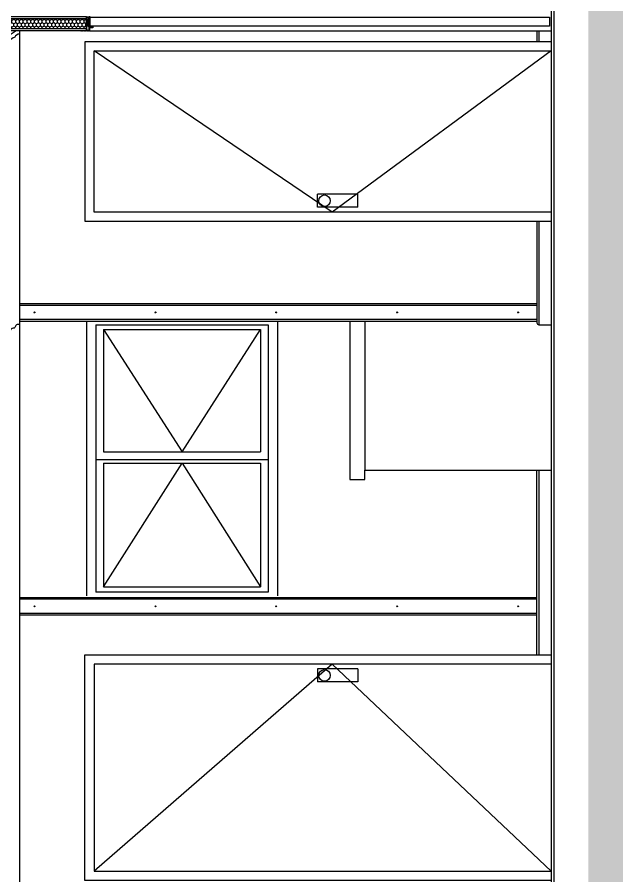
# Model space of a CAD drawing. Header units: inches. Extents: x 203 to 1065, y -1127 to 921.
# Drawn here: x 358.301 to 360.906, y 843.826 to 847.557 of the extents above; entities that cross this region are included whole.
import ezdxf

# ---------------------------------------------------------------- set-up
doc = ezdxf.new("R2010")
doc.units = ezdxf.units.IN
doc.header["$MEASUREMENT"] = 0
doc.linetypes.add('CONTINUA', pattern=[0])
for name, color, linetype in [('1-PLATEA', 3, 'Continuous'), ('CORTE MUROS', 4, 'CONTINUA'), ('CORTE PERFILES Y CERCHA', 3, 'CONTINUA'), ('CORTE PROY', 8, 'CONTINUA')]:
    doc.layers.add(name, color=color, linetype=linetype)

msp = doc.modelspace()

# ---------------------------------------------------------------- hatches: boundary and pattern name
at = {"linetype": 'ByBlock', "true_color": 0x139b48}
h = msp.add_hatch(color=114, dxfattribs=at)
h.dxf.hatch_style = 1
h.paths.add_polyline_path([(363.9322, 908.3504), (361.9322, 908.3504), (361.7822, 904.5916), (361.7822, 892.8156), (361.3322, 890.388), (361.3322, 878.612), (361.032, 864.9255), (361.032, 855.6775), (360.7822, 850.8905), (360.7822, 841.6425), (360.1822, 838.0559), (363.9322, 838.0559)])
at = {"layer": 'CORTE MUROS'}
h = msp.add_hatch(dxfattribs=at)
h.set_pattern_fill('HONEY', color=251, scale=0.003, angle=90, style=0)
h.set_pattern_definition([(90, (1578.890811, -1709.515493), (-0.008248891935, 0.0142875), [0.009525, -0.01905]), (210, (1578.890811, -1709.515493), (-0.00824889199, -0.014287499969), [0.009525, -0.01905]), (150, (1578.890811, -1709.515493), (-0.016497783924, 3.1e-11), [-0.01905, 0.009525])])
h.paths.add_polyline_path([(358.2232, 847.5065), (358.2232, 847.5505), (358.6018, 847.5505), (358.6018, 847.5065)])

# ---------------------------------------------------------------- linework, layer by layer
msp.add_circle((359.4347, 846.2175), 5.2552)
at = {"layer": '1-PLATEA', "color": 4}
msp.add_line((360.6322, 850.0885), (360.6322, 842.4405), dxfattribs=at)
at = {"layer": 'CORTE MUROS', "color": 7}
msp.add_line((358.6018, 847.5505), (358.6018, 847.5065), dxfattribs=at)
at = {"layer": 'CORTE MUROS'}
msp.add_lwpolyline([(358.2232, 847.4985), (358.6018, 847.4985), (358.6018, 847.5585), (358.2232, 847.5585)], dxfattribs=at)
at = {"layer": 'CORTE MUROS', "color": 7}
for points in [[(358.6018, 847.5505), (358.2232, 847.5505)], [(358.6018, 847.5065), (358.2232, 847.5065)]]:
    msp.add_lwpolyline(points, dxfattribs=at)
at = {"layer": 'CORTE PERFILES Y CERCHA', "color": 4}
msp.add_line((360.6212, 850.0325), (360.6212, 842.4985), dxfattribs=at)
at = {"layer": 'CORTE PERFILES Y CERCHA'}
for points in [[(358.6107, 847.56), (358.6107, 847.5562), (358.6102, 847.5557), (358.6107, 847.5552), (358.6102, 847.5547), (358.6107, 847.5542), (358.6102, 847.5537), (358.6107, 847.5532), (358.6102, 847.5527), (358.6107, 847.5522), (358.6102, 847.5517), (358.6107, 847.5512), (358.6102, 847.5507), (358.6107, 847.5502), (358.6102, 847.5497), (358.6107, 847.5492), (358.6102, 847.5487), (358.6107, 847.5482), (358.6102, 847.5477), (358.6107, 847.5472), (358.6102, 847.5467), (358.6107, 847.5462), (358.6102, 847.5457), (358.6107, 847.5452), (358.6102, 847.5447), (358.6107, 847.5442), (358.6107, 847.5342), (358.6102, 847.5337), (358.6107, 847.5332), (358.6102, 847.5327), (358.6107, 847.5322), (358.6102, 847.5317), (358.6107, 847.5312), (358.6102, 847.5307), (358.6107, 847.5302), (358.6102, 847.5297), (358.6107, 847.5292), (358.6102, 847.5287), (358.6107, 847.5282), (358.6102, 847.5277), (358.6107, 847.5272), (358.6102, 847.5267), (358.6107, 847.5262), (358.6102, 847.5257), (358.6107, 847.5252), (358.6102, 847.5247), (358.6107, 847.5242), (358.6102, 847.5237), (358.6107, 847.5232), (358.6102, 847.5227), (358.6107, 847.5222), (358.6107, 847.5184), (358.6137, 847.5184), (358.6137, 847.5217, -0.414214), (358.6147, 847.5227), (358.6152, 847.5227), (358.6152, 847.513, 0.414214), (358.6162, 847.512), (358.6207, 847.512), (358.6207, 847.5145), (358.6228, 847.5145, -1), (358.6228, 847.5133), (358.6222, 847.5133), (358.6222, 847.512), (358.6277, 847.512), (358.6277, 847.5133), (358.627, 847.5133, -1), (358.627, 847.5145), (358.6292, 847.5145), (358.6292, 847.5115, -0.414214), (358.6282, 847.5105), (358.6162, 847.5105, 0.414214), (358.6152, 847.5095), (358.6152, 847.497), (358.6139, 847.497, 0.194303), (358.6127, 847.4965, 0.403853), (358.6102, 847.4965, 0.403853), (358.6077, 847.4965, 0.403853), (358.6052, 847.4965, 0.403853), (358.6027, 847.4965, 0.403853), (358.6002, 847.4965, 0.403853), (358.5977, 847.4965, 0.403853), (358.5952, 847.4965, 0.403853), (358.5927, 847.4965, 0.403853), (358.5902, 847.4965, 0.403853), (358.5877, 847.4965, 0.403853), (358.5852, 847.4965, 0.403853), (358.5827, 847.4965, 0.403853), (358.5802, 847.4965, 0.403853), (358.5777, 847.4965, 0.194303), (358.5764, 847.497), (358.5752, 847.497), (358.5752, 847.4985), (358.5852, 847.4985), (358.601, 847.4985, 0.414214), (358.602, 847.4995), (358.602, 847.5039, -0.414214), (358.6026, 847.5045), (358.6026, 847.5045, -0.414214), (358.6032, 847.5039), (358.6032, 847.4985), (358.6087, 847.4985), (358.6087, 847.5005), (358.6102, 847.5005), (358.6102, 847.4995, 0.414214), (358.6112, 847.4985), (358.6127, 847.4985, 0.414214), (358.6137, 847.4995), (358.6137, 847.5159, 0.414214), (358.6127, 847.5169), (358.6107, 847.5169), (358.6097, 847.5169, -0.414214), (358.6087, 847.5179), (358.6087, 847.56)], [(358.6032, 847.56), (358.6032, 847.5546, -0.414214), (358.6026, 847.554), (358.6026, 847.554, -0.414214), (358.602, 847.5546), (358.602, 847.559, 0.414214)], [(358.6152, 847.5615), (358.6152, 847.5557), (358.6147, 847.5557, -0.414214), (358.6137, 847.5567), (358.6137, 847.56)]]:
    msp.add_lwpolyline(points, format="xyb", dxfattribs=at)
at = {"layer": 'CORTE PERFILES Y CERCHA', "color": 3}
msp.add_lwpolyline([(358.6184, 847.5176), (358.6184, 847.5576), (360.6142, 847.5576), (360.6142, 847.5176)], close=True, dxfattribs=at)
at = {"layer": 'CORTE PERFILES Y CERCHA'}
msp.add_lwpolyline([(358.2612, 847.4565), (358.2612, 847.4756), (358.2968, 847.4985), (358.3112, 847.4985), (358.3112, 847.4836), (358.3042, 847.4836), (358.2933, 847.4763, -0.359853), (358.2832, 847.4675), (358.269, 847.4565)], format="xyb", close=True, dxfattribs=at)
at = {"layer": 'CORTE PERFILES Y CERCHA', "color": 7}
msp.add_lwpolyline([(358.6152, 847.497), (360.6212, 847.497)], dxfattribs=at)
at = {"layer": 'CORTE PROY', "ltscale": 0.5}
for p, q in [((358.3112, 847.4836), (358.3112, 846.2216)), ((360.5582, 847.497), (360.5582, 847.4504)), ((360.568, 847.497), (360.568, 847.4504)), ((359.6059, 846.7311), (359.6059, 846.7878)), ((359.7809, 846.7878), (359.6059, 846.7878)), ((359.7809, 846.7311), (359.7809, 846.7878)), ((359.7809, 846.7311), (359.6059, 846.7311)), ((360.5582, 846.6703), (360.5582, 846.2285)), ((360.568, 846.6703), (360.568, 846.2205)), ((360.5582, 846.3045), (358.3112, 846.3045)), ((360.5582, 846.2435), (358.3112, 846.2435))]:
    msp.add_line(p, q, dxfattribs=at)
at = {"layer": 'CORTE PROY', "color": 253, "ltscale": 0.5}
for p, q in [((358.3112, 846.2216), (358.3112, 842.5331)), ((358.6018, 846.2365), (358.6018, 845.042)), ((358.6418, 846.2202), (358.6418, 845.0582)), ((358.6418, 846.2202), (359.3918, 846.2202)), ((359.3918, 846.2202), (359.3918, 845.0582)), ((359.4318, 846.2365), (359.4318, 845.042)), ((358.6758, 846.2001), (358.6758, 845.668)), ((358.6758, 846.2001), (359.3577, 846.2001)), ((358.6758, 846.2001), (359.0168, 845.668)), ((359.0168, 845.668), (359.3577, 846.2001)), ((359.3577, 846.2001), (359.3577, 845.668)), ((358.6758, 845.668), (359.3577, 845.668)), ((358.6418, 845.6349), (359.3918, 845.6349)), ((358.6758, 845.6191), (358.6758, 845.0823)), ((358.6758, 845.6191), (359.3577, 845.6191)), ((358.6758, 845.0823), (359.0168, 845.6191)), ((359.0168, 845.6191), (359.3577, 845.0823)), ((359.3577, 845.6191), (359.3577, 845.0823)), ((360.5582, 844.7861), (360.5582, 845.5883)), ((360.568, 845.5883), (360.568, 844.7861)), ((359.3918, 845.0582), (358.6418, 845.0582)), ((358.6758, 845.0823), (359.3577, 845.0823)), ((360.5582, 845.0275), (358.3112, 845.0275)), ((360.5582, 844.9665), (358.3112, 844.9665)), ((359.6059, 844.7253), (359.6059, 844.6686)), ((359.7809, 844.7253), (359.6059, 844.7253)), ((359.7809, 844.7253), (359.7809, 844.6686)), ((359.7809, 844.6686), (359.6059, 844.6686))]:
    msp.add_line(p, q, dxfattribs=at)
at = {"layer": 'CORTE PROY', "ltscale": 0.5}
for points in [[(360.6212, 847.4504), (358.5952, 847.4504), (358.5952, 846.6703), (360.6212, 846.6703)], [(360.6212, 846.7104), (358.6352, 846.7104), (358.6352, 847.4104), (360.6212, 847.4104)], [(360.6212, 847.4104), (359.6697, 846.7104), (358.6352, 847.4104)], [(360.5582, 846.3115), (358.3112, 846.3115)], [(358.3112, 846.2365), (360.5582, 846.2365)]]:
    msp.add_lwpolyline(points, dxfattribs=at)
for points in [[(358.3112, 846.2365), (358.3112, 846.2216), (358.3042, 846.2216, 0.278398), (358.2933, 846.2143, -0.359853), (358.2832, 846.2055, 0.263671), (358.269, 846.1945), (358.2612, 846.1945), (358.2612, 846.2136)], [(360.5582, 846.2365), (360.5582, 846.2365), (360.5582, 846.2285, 0.355123), (360.568, 846.2205), (360.6212, 846.2205)]]:
    msp.add_lwpolyline(points, format="xyb", dxfattribs=at)
at = {"layer": 'CORTE PROY', "color": 253}
for points in [[(359.7462, 846.2365), (359.7462, 845.5488), (359.8112, 845.5488), (359.8112, 845.5883)], [(359.8112, 846.2365), (359.8112, 845.5883), (360.6212, 845.5883), (360.6212, 845.5883)]]:
    msp.add_lwpolyline(points, dxfattribs=at)
at = {"layer": 'CORTE PROY', "color": 253, "ltscale": 0.5}
for points in [[(360.5582, 845.0345), (358.3112, 845.0345)], [(358.3112, 844.9595), (360.5582, 844.9595)], [(360.6212, 843.8059), (358.5952, 843.8059), (358.5952, 844.7861), (360.6212, 844.7861)], [(360.6212, 844.746), (358.6352, 844.746), (358.6352, 843.846), (360.6212, 843.846)], [(360.6212, 843.846), (359.6697, 844.746), (358.6352, 843.846)]]:
    msp.add_lwpolyline(points, dxfattribs=at)
at = {"layer": 'CORTE PROY', "ltscale": 0.5}
for centre, radius in [((359.6362, 846.7594), 0.025), ((358.3752, 846.274), 0.002), ((358.9012, 846.274), 0.002), ((359.4262, 846.274), 0.002), ((359.9512, 846.274), 0.002), ((360.4772, 846.274), 0.002)]:
    msp.add_circle(centre, radius, dxfattribs=at)
at = {"layer": 'CORTE PROY', "color": 253, "ltscale": 0.5}
for centre, radius in [((358.3752, 844.997), 0.002), ((358.9012, 844.997), 0.002), ((359.4262, 844.997), 0.002), ((359.9512, 844.997), 0.002), ((360.4772, 844.997), 0.002), ((359.6362, 844.6969), 0.025)]:
    msp.add_circle(centre, radius, dxfattribs=at)

doc.saveas('drawing.dxf')
